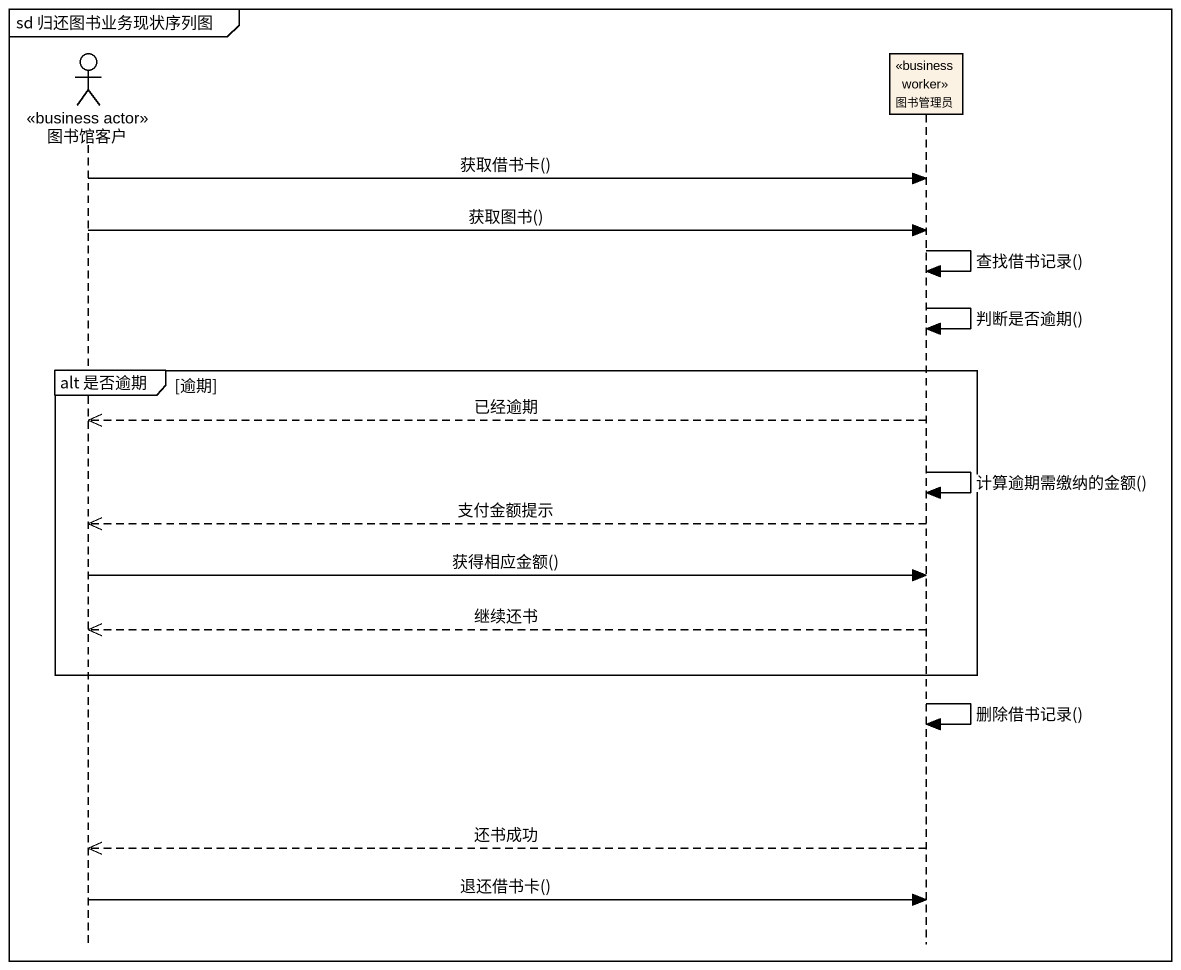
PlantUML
@startuml
mainframe sd 归还图书业务现状序列图
hide footbox
actor 图书馆客户 <<business actor>>
participant 图书管理员 <<business worker>>

图书馆客户 -> 图书管理员 : 获取借书卡()
图书馆客户 -> 图书管理员 : 获取图书()
图书管理员 -> 图书管理员 : 查找借书记录()
图书管理员 -> 图书管理员 : 判断是否逾期()
group alt 是否逾期 [逾期]
  图书管理员 -->> 图书馆客户 : 已经逾期
  图书管理员 -> 图书管理员 : 计算逾期需缴纳的金额()
  图书管理员 -->> 图书馆客户 : 支付金额提示
  图书馆客户 -> 图书管理员 : 获得相应金额()
  图书管理员 -->> 图书馆客户 : 继续还书
end
图书管理员 -> 图书管理员 : 删除借书记录()
图书管理员 -->> 图书馆客户 : 还书成功
图书馆客户 -> 图书管理员 : 退还借书卡()
@enduml
